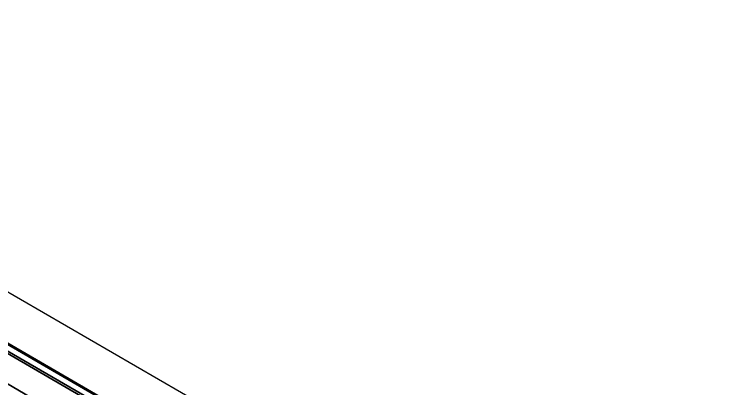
# Model space of a CAD drawing. Header units: millimetres. Extents: x 68 to 2000, y 100 to 2870.
# Drawn here: x 1280.8 to 1392.8, y 925.4 to 984.4 of the extents above; entities that cross this region are included whole.
import ezdxf

# ---------------------------------------------------------------- set-up
doc = ezdxf.new("R2010")
doc.units = ezdxf.units.MM
doc.header["$LTSCALE"] = 10
doc.layers.add('_Sichtbarkanten', color=7, linetype='Continuous', lineweight=25)
doc.layers.add('Sichtbar schmal (ISO)', color=7, linetype='Continuous', lineweight=35)

msp = doc.modelspace()

# ---------------------------------------------------------------- linework, layer by layer
at = {"layer": '_Sichtbarkanten'}
for p, q in [((1204.09, 984.39), (1557.64, 780.26)), ((1215.4, 969.64), (1532.19, 786.74)), ((1215.93, 969.51), (1531.87, 787.1))]:
    msp.add_line(p, q, dxfattribs=at)
at = {"layer": 'Sichtbar schmal (ISO)'}
for p, q in [((1214.39, 969.11), (1531.17, 786.21)), ((1532.07, 786.72), (1215.28, 969.62)), ((1530.99, 785.91), (1214.22, 968.8)), ((1338.02, 892.21), (1214.22, 964.45))]:
    msp.add_line(p, q, dxfattribs=at)

doc.saveas('drawing.dxf')
